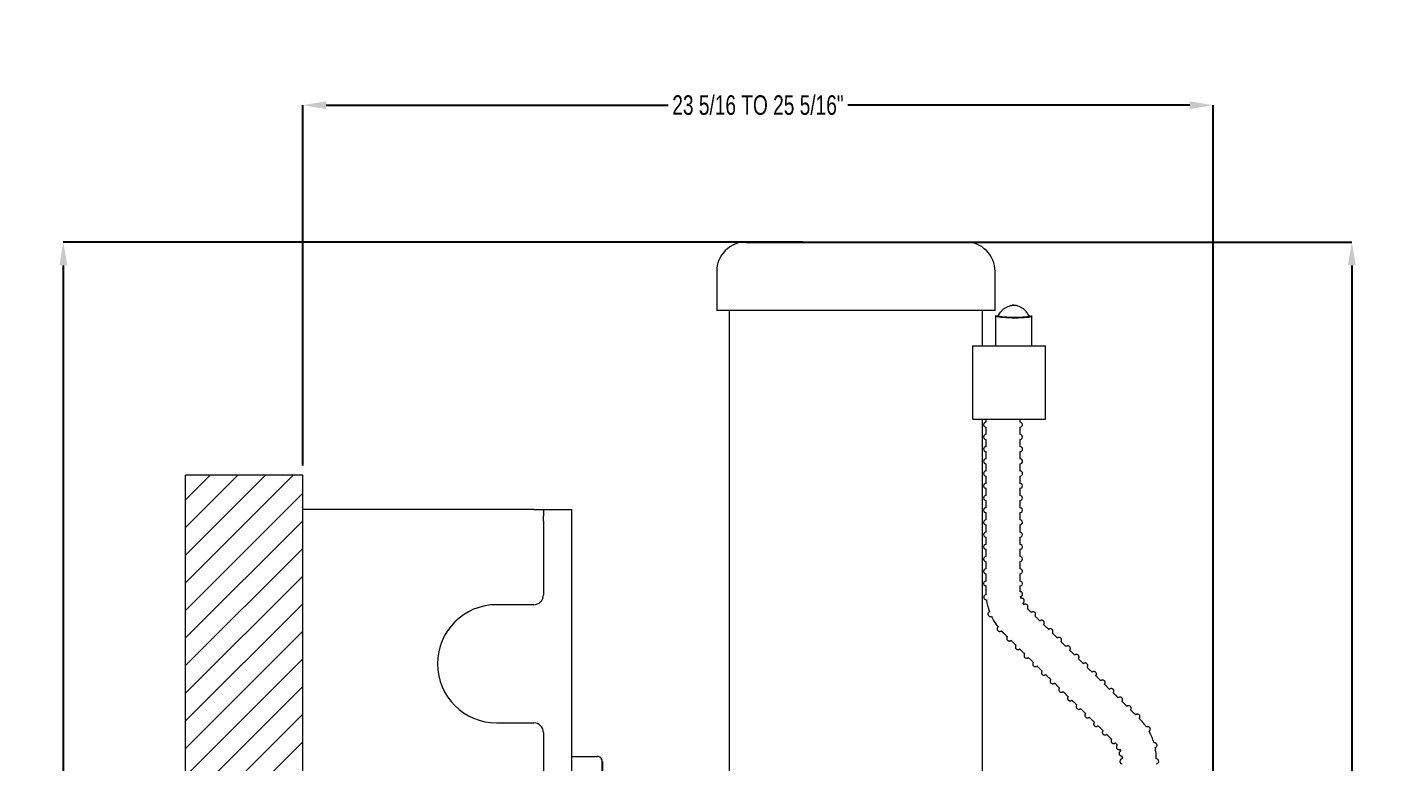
# Model space of a CAD drawing. Header units: inches. Extents: x 1.7 to 10.3, y 7.3 to 20.8.
# Drawn here: x 1.66 to 10.34, y 16.07 to 20.78 of the extents above; entities that cross this region are included whole.
import ezdxf

# ---------------------------------------------------------------- set-up
doc = ezdxf.new("R2010")
doc.units = ezdxf.units.IN
doc.header["$MEASUREMENT"] = 0
doc.header["$PDSIZE"] = -1
doc.layers.add('DIM', color=1, linetype='Continuous')
doc.styles.add('SLDTEXTSTYLE0', font='ARIAL.TTF', dxfattribs={"width": 0.7})
doc.dimstyles.new('SLDDIMSTYLE0', dxfattribs={"dimtxt": 0.125, "dimasz": 0.15, "dimexe": 0, "dimexo": 0.0625, "dimgap": 0.03125, "dimtad": 0, "dimtih": 1, "dimtoh": 1, "dimdec": 3, "dimlfac": 4, "dimrnd": 1e-09, "dimzin": 12, "dimdsep": 46, "dimtxsty": 'SLDTEXTSTYLE0', "dimsah": 1, "dimcen": 0.09, "dimadec": 0, "dimazin": 0, "dimtfac": 1, "dimtdec": 3, "dimtofl": 0, "dimtmove": 0, "dimatfit": 3, "dimfxl": 0, "dimtolj": 1, "dimtzin": 12, "dimarcsym": 0})

# ---------------------------------------------------------------- blocks, each defined once
blk = doc.blocks.new('*D9')
at = {"color": 0, "linetype": 'ByBlock', "lineweight": -2}
for p, q in [((6.6289, 19.4098), (1.8958, 19.4098)), ((1.8958, 19.2598), (1.8958, 15.9188)), ((1.8958, 12.3862), (1.8958, 15.7271)), ((4.6153, 12.2362), (1.8958, 12.2362))]:
    blk.add_line(p, q, dxfattribs=at)
at = {"color": 0, "linetype": 'ByBlock'}
for points in [[(1.8958, 19.4098), (1.9208, 19.2598), (1.8708, 19.2598)], [(1.8958, 12.2362), (1.9208, 12.3862), (1.8708, 12.3862)]]:
    blk.add_solid(points, dxfattribs=at)
at = {"layer": 'DEFPOINTS', "color": 0, "linetype": 'ByBlock'}
for p in [(6.6914, 19.4098), (4.6778, 12.2362)]:
    blk.add_point(p, dxfattribs=at)
at = {"color": 0, "linetype": 'ByBlock', "insert": (1.8958, 15.823), "char_height": 0.125, "attachment_point": 5, "style": 'SLDTEXTSTYLE0'}
blk.add_mtext('28 11/16', dxfattribs=at)
blk = doc.blocks.new('*D10')
at = {"color": 0, "linetype": 'ByBlock', "lineweight": -2}
for p, q in [((7.3289, 19.4098), (10.1426, 19.4098)), ((10.1426, 19.2598), (10.1426, 15.5882)), ((10.1426, 11.7248), (10.1426, 15.3964)), ((9.0885, 11.5748), (10.1426, 11.5748))]:
    blk.add_line(p, q, dxfattribs=at)
at = {"color": 0, "linetype": 'ByBlock'}
for points in [[(10.1426, 19.4098), (10.1676, 19.2598), (10.1176, 19.2598)], [(10.1426, 11.5748), (10.1676, 11.7248), (10.1176, 11.7248)]]:
    blk.add_solid(points, dxfattribs=at)
at = {"layer": 'DEFPOINTS', "color": 0, "linetype": 'ByBlock'}
for p in [(7.2664, 19.4098), (9.026, 11.5748)]:
    blk.add_point(p, dxfattribs=at)
at = {"color": 0, "linetype": 'ByBlock', "insert": (10.1426, 15.4923), "char_height": 0.125, "attachment_point": 5, "style": 'SLDTEXTSTYLE0'}
blk.add_mtext('31 5/16', dxfattribs=at)
blk = doc.blocks.new('*D11')
at = {"color": 0, "linetype": 'ByBlock', "lineweight": -2}
for p, q in [((3.4278, 17.9807), (3.4278, 20.2854)), ((3.5778, 20.2854), (5.7666, 20.2854)), ((9.1053, 20.2854), (6.9165, 20.2854)), ((9.2553, 15.7229), (9.2553, 20.2854))]:
    blk.add_line(p, q, dxfattribs=at)
at = {"color": 0, "linetype": 'ByBlock'}
for points in [[(3.4278, 20.2854), (3.5778, 20.2604), (3.5778, 20.3104)], [(9.2553, 20.2854), (9.1053, 20.2604), (9.1053, 20.3104)]]:
    blk.add_solid(points, dxfattribs=at)
at = {"layer": 'DEFPOINTS', "color": 0, "linetype": 'ByBlock'}
for p in [(3.4278, 17.9182), (9.2553, 15.6604)]:
    blk.add_point(p, dxfattribs=at)
at = {"color": 0, "linetype": 'ByBlock', "insert": (6.3416, 20.2854), "char_height": 0.125, "attachment_point": 5, "style": 'SLDTEXTSTYLE0'}
blk.add_mtext('23 5/16 TO 25 5/16"', dxfattribs=at)

msp = doc.modelspace()

# ---------------------------------------------------------------- linework, layer by layer
for p, q in [((6.265148, 19.409751), (7.671402, 19.409751)), ((5.344273, 16.086876), (5.344273, 15.782752))]:
    msp.add_line(p, q)
at = {"color": 7, "linetype": 'Continuous', "lineweight": 15}
for p, q in [((7.969155, 19.006002), (7.973957, 19.005903)), ((7.858898, 18.972253), (6.077648, 18.972253)), ((7.716191, 18.276), (7.716191, 18.744751)), ((7.716191, 18.744751), (8.171486, 18.744751)), ((8.171486, 18.744751), (8.181447, 18.744751)), ((8.181447, 18.276), (8.181447, 18.744751)), ((7.716191, 18.276), (8.171486, 18.276)), ((8.171486, 18.276), (8.181447, 18.276)), ((2.677773, 8.914666), (2.677773, 17.918203)), ((3.427773, 17.918203), (2.677773, 17.918203)), ((3.427773, 8.914666), (3.427773, 17.918203)), ((4.906374, 17.697412), (3.427773, 17.697412)), ((4.906374, 17.697412), (4.968873, 17.697412)), ((4.968873, 17.697412), (4.968873, 17.656313)), ((4.968873, 17.697412), (5.076423, 17.697412)), ((4.968873, 17.626314), (4.968873, 17.656313)), ((4.968873, 17.626314), (4.968873, 17.151788)), ((5.076423, 17.697412), (5.147524, 17.697412)), ((5.147524, 17.697412), (5.147524, 13.129502)), ((4.906374, 17.08929), (4.668873, 17.08929)), ((4.668873, 16.333039), (4.906374, 16.333039)), ((4.968873, 16.270538), (4.968873, 13.129502)), ((5.147524, 16.118126), (5.313023, 16.118126)), ((5.147524, 16.118126), (5.313023, 16.118126))]:
    msp.add_line(p, q, dxfattribs=at)
at = {"color": 0, "linetype": 'Continuous', "lineweight": 0}
for p, q in [((2.677773, 17.760001), (2.835978, 17.918205)), ((2.677773, 17.583224), (3.012753, 17.918205)), ((2.677773, 17.406447), (3.18953, 17.918205)), ((2.677773, 17.229671), (3.366307, 17.918205)), ((2.677773, 17.052894), (3.427773, 17.802894)), ((2.677773, 16.876117), (3.427773, 17.626117)), ((2.677773, 16.69934), (3.427773, 17.44934)), ((2.677773, 16.522564), (3.427773, 17.272564)), ((2.677773, 16.345787), (3.427773, 17.095787)), ((2.677773, 16.16901), (3.427773, 16.91901)), ((2.677773, 15.992234), (3.427773, 16.742234)), ((2.677773, 15.815457), (3.427773, 16.565457)), ((2.677773, 15.63868), (3.427773, 16.38868)), ((2.677773, 15.461904), (3.427773, 16.211904))]:
    msp.add_line(p, q, dxfattribs=at)
at = {"color": 7, "linetype": 'Continuous', "lineweight": 15, "flags": 128}
for points in [[(7.861735, 18.939071), (7.865254, 18.936635), (7.872185, 18.934279), (7.882316, 18.932064), (7.895341, 18.930065), (7.910864, 18.928333), (7.928414, 18.926934), (7.947456, 18.925902), (7.967411, 18.925268), (7.987675, 18.925057), (8.00763, 18.925268), (8.026672, 18.925902), (8.044222, 18.926934), (8.059745, 18.928333), (8.07277, 18.930065), (8.082901, 18.932064), (8.089832, 18.934279), (8.093351, 18.936635), (8.093351, 18.939071)], [(8.080898, 18.939071), (8.080898, 18.936898), (8.077757, 18.934795), (8.071573, 18.932815), (8.06253, 18.931031), (8.050906, 18.929487), (8.037051, 18.928239), (8.02139, 18.927319), (8.004396, 18.926751), (7.986586, 18.926563), (7.9685, 18.926751), (7.95069, 18.927319), (7.933696, 18.928239), (7.918035, 18.929487), (7.904181, 18.931031), (7.892556, 18.932815), (7.883513, 18.934795), (7.877329, 18.936898), (7.874188, 18.939071)]]:
    msp.add_lwpolyline(points, dxfattribs=at)
at = {"color": 7, "linetype": 'Continuous', "lineweight": 15}
for centre, radius, start, end in [((6.265148, 19.222251), 0.1875, 89.9998666, 180.000492), ((7.671402, 19.222255), 0.187496, 359.9983644, 90.001277), ((7.800535, 18.240735), 0.015624, 89.9956974, 270.0043026), ((8.019287, 18.240735), 0.015624, 269.9956974, 90.0043026), ((7.800535, 18.16261), 0.015624, 89.9956974, 270.0043026), ((8.019287, 18.16261), 0.015624, 269.9956974, 90.0043026), ((7.800537, 18.084484), 0.015626, 90.0043016, 269.9956984), ((8.019285, 18.084484), 0.015626, 270.0043016, 89.9956984), ((7.800537, 18.006359), 0.015626, 90.0043016, 269.9956984), ((8.019285, 18.006359), 0.015626, 270.0043016, 89.9956984), ((7.800537, 17.928235), 0.015626, 90.0043016, 269.9956984), ((8.019285, 17.928235), 0.015626, 270.0043016, 89.9956984), ((7.800535, 17.850108), 0.015624, 89.9956974, 270.0043026), ((8.019287, 17.850108), 0.015624, 269.9956974, 90.0043026), ((7.800535, 17.771984), 0.015624, 89.9956974, 270.0043026), ((7.800535, 17.69386), 0.015624, 89.9956974, 270.0043026), ((8.019287, 17.771984), 0.015624, 269.9956974, 90.0043026), ((8.019287, 17.69386), 0.015624, 269.9956974, 90.0043026), ((7.800535, 17.615735), 0.015624, 89.9956974, 270.0043026), ((8.019287, 17.615735), 0.015624, 269.9956974, 90.0043026), ((7.800536, 17.53761), 0.015625, 89.9999998, 270.0000002), ((8.019286, 17.53761), 0.015625, 269.9999998, 90.0000002), ((7.800536, 17.459483), 0.015625, 89.9999998, 270.0000002), ((8.019286, 17.459483), 0.015625, 269.9999998, 90.0000002), ((7.800536, 17.381359), 0.015625, 89.9999998, 270.0000002), ((8.019286, 17.381359), 0.015625, 269.9999998, 90.0000002), ((7.800536, 17.303234), 0.015625, 89.9999998, 270.0000002), ((8.019286, 17.303234), 0.015625, 269.9999998, 90.0000002), ((7.800536, 17.22511), 0.015625, 89.9999998, 270.0000002), ((8.019286, 17.22511), 0.015625, 269.9999998, 90.0000002), ((4.906376, 17.151787), 0.062497, 269.9980055, 0.0009189), ((4.668874, 16.711164), 0.378126, 90.0001889, 269.9998111), ((4.906372, 16.270537), 0.062501, 0.0006024, 89.998322), ((5.313025, 16.086878), 0.031249, 359.99693, 90.00307), ((5.313025, 16.086878), 0.031249, 359.99693, 90.00307), ((8.672207, 16.086276), 0.015625, 89.9999998, 270.0000002), ((8.890956, 16.086276), 0.015625, 269.9999998, 90.0000002)]:
    msp.add_arc(centre, radius, start, end, dxfattribs=at)
for points in [[(6.077648, 19.222249), (6.077648, 18.972253)], [(7.858898, 18.972253), (7.858898, 19.222249)], [(6.158273, 18.972253), (6.158273, 16.608501)], [(7.778273, 18.744751), (7.778273, 18.972253)], [(7.861293, 18.939008), (7.861293, 18.744751)], [(8.093793, 18.744751), (8.093793, 18.937851)], [(7.778273, 16.608501), (7.778273, 18.276)], [(7.800536, 18.276), (7.800536, 18.256359)], [(7.800536, 18.225111), (7.800536, 18.178234)], [(8.019286, 18.256359), (8.019286, 18.276)], [(8.019286, 18.178234), (8.019286, 18.225111)], [(7.800536, 18.146986), (7.800536, 18.10011)], [(8.019286, 18.10011), (8.019286, 18.146986)], [(7.800536, 18.068857), (7.800536, 18.021986)], [(8.019286, 18.021986), (8.019286, 18.068857)], [(7.800536, 17.990733), (7.800536, 17.943861)], [(8.019286, 17.943861), (8.019286, 17.990733)], [(7.800536, 17.912609), (7.800536, 17.865732)], [(8.019286, 17.865732), (8.019286, 17.912609)], [(7.800536, 17.834484), (7.800536, 17.787608)], [(8.019286, 17.787608), (8.019286, 17.834484)], [(7.800536, 17.75636), (7.800536, 17.709484)], [(8.019286, 17.709484), (8.019286, 17.75636)], [(7.800536, 17.678236), (7.800536, 17.631359)], [(8.019286, 17.631359), (8.019286, 17.678236)], [(7.800536, 17.600111), (7.800536, 17.553235)], [(8.019286, 17.553235), (8.019286, 17.600111)], [(7.800536, 17.521985), (7.800536, 17.475108)], [(7.800536, 17.443858), (7.800536, 17.396984)], [(8.019286, 17.475108), (8.019286, 17.521985)], [(8.019286, 17.396984), (8.019286, 17.443858)], [(7.800536, 17.365734), (7.800536, 17.31886)], [(8.019286, 17.31886), (8.019286, 17.365734)], [(7.800536, 17.287609), (7.800536, 17.240735)], [(8.019286, 17.240735), (8.019286, 17.287609)], [(7.800536, 17.209485), (7.800536, 17.169545)], [(8.019286, 17.172319), (8.019286, 17.209485)], [(7.800536, 17.169545), (7.800933, 17.152638)], [(8.025357, 17.128824), (8.022354, 17.141585)], [(8.044335, 17.089328), (8.037562, 17.100563)], [(8.091504, 17.039337), (8.064351, 17.066012)], [(8.14713, 16.984698), (8.113755, 17.017483)], [(7.898629, 16.922526), (7.908127, 16.912837)], [(8.202755, 16.930057), (8.16938, 16.962842)], [(7.908127, 16.912837), (7.938211, 16.883286)], [(7.960462, 16.861429), (7.993837, 16.828644)], [(8.258381, 16.875415), (8.225006, 16.9082)], [(8.314005, 16.820774), (8.28063, 16.853559)], [(8.016087, 16.806788), (8.049462, 16.774003)], [(8.071712, 16.752146), (8.105088, 16.719361)], [(8.369631, 16.766132), (8.336255, 16.798917)], [(8.127337, 16.697505), (8.160712, 16.66472)], [(8.425256, 16.711491), (8.391881, 16.744276)], [(8.480882, 16.656849), (8.447506, 16.689634)], [(6.158273, 16.608501), (6.158273, 16.011751)], [(7.778273, 16.011751), (7.778273, 16.608501)], [(8.182962, 16.642863), (8.216337, 16.610078)], [(8.238588, 16.588221), (8.271963, 16.555437)], [(8.536507, 16.602207), (8.503132, 16.634992)], [(8.592131, 16.547568), (8.558756, 16.580353)], [(8.294213, 16.53358), (8.327588, 16.500795)], [(8.647757, 16.492927), (8.614382, 16.525712)], [(8.349839, 16.478938), (8.383214, 16.446154)], [(8.405463, 16.424299), (8.438838, 16.391514)], [(8.703382, 16.438285), (8.670007, 16.47107)], [(8.759008, 16.383644), (8.725633, 16.416429)], [(8.461089, 16.369658), (8.494464, 16.336873)], [(8.516714, 16.315016), (8.550089, 16.282231)], [(8.57234, 16.260375), (8.605715, 16.22759)], [(8.658219, 16.16417), (8.663168, 16.151986)], [(8.67082, 16.122207), (8.672207, 16.103009)], [(8.672207, 16.103009), (8.672207, 16.101902)], [(8.890956, 16.101902), (8.890956, 16.103009)]]:
    msp.add_open_spline(points, degree=1, dxfattribs=at)
for points, knots in [([(7.87813, 18.934528), (7.879312, 18.937214), (7.882468, 18.944386), (7.889432, 18.955603), (7.899233, 18.968052), (7.911359, 18.979604), (7.925478, 18.989623), (7.941268, 18.997605), (7.958297, 19.003132), (7.97339, 19.005684), (7.982659, 19.005919), (7.985931, 19.006002)], [0, 0, 0, 0, 0.064259628, 0.171608169, 0.288205043, 0.410731552, 0.537251553, 0.666329022, 0.796892884, 0.928307676, 1, 1, 1, 1]), ([(8.076956, 18.934528), (8.075774, 18.937214), (8.072618, 18.944386), (8.065654, 18.955603), (8.055853, 18.968052), (8.043727, 18.979604), (8.029608, 18.989623), (8.013818, 18.997605), (7.996789, 19.003132), (7.981696, 19.005684), (7.972427, 19.005919), (7.969155, 19.006002)], [0, 0, 0, 0, 0.064259628, 0.171608169, 0.288205043, 0.410731552, 0.537251553, 0.666329022, 0.796892884, 0.928307676, 1, 1, 1, 1]), ([(7.798668, 17.152473), (7.798281, 17.152382), (7.797397, 17.152174), (7.79561, 17.151522), (7.793078, 17.1502), (7.790017, 17.147573), (7.787342, 17.143443), (7.786052, 17.138097), (7.78673, 17.132594), (7.789011, 17.128088), (7.791975, 17.124997), (7.794938, 17.123125), (7.797495, 17.12217), (7.799228, 17.121773), (7.80006, 17.121681), (7.800274, 17.121657)], [0, 0, 0, 0, 0.02716936, 0.06202632, 0.12973867, 0.22135697, 0.33464062, 0.46049205, 0.5894164, 0.70529945, 0.79956159, 0.87886178, 0.94277796, 0.9852962, 1, 1, 1, 1]), ([(7.803662, 17.122188), (7.804709, 17.115256), (7.807421, 17.097306), (7.81382, 17.070673), (7.820525, 17.051496), (7.823552, 17.042841)], [0, 0, 0, 0, 0.25657309, 0.66447085, 1, 1, 1, 1]), ([(8.024851, 17.142024), (8.024954, 17.142056), (8.025772, 17.142315), (8.027776, 17.143253), (8.030895, 17.145446), (8.033904, 17.149341), (8.035653, 17.154535), (8.035468, 17.160147), (8.033487, 17.164986), (8.030587, 17.168431), (8.027585, 17.170551), (8.024899, 17.171707), (8.022858, 17.172208), (8.021483, 17.172403), (8.020509, 17.172475), (8.019814, 17.1725), (8.019405, 17.172492), (8.019286, 17.17249)], [0, 0, 0, 0, 0.00723935, 0.05794224, 0.14864658, 0.26216315, 0.38404011, 0.5114248, 0.63276663, 0.72994614, 0.81158452, 0.87864852, 0.92613867, 0.9530682, 0.97234654, 0.99199912, 1, 1, 1, 1]), ([(8.038084, 17.100233), (8.038761, 17.100687), (8.040292, 17.101713), (8.042466, 17.103884), (8.044659, 17.107071), (8.046223, 17.111562), (8.046254, 17.1171), (8.044217, 17.122516), (8.040671, 17.12653), (8.036767, 17.128841), (8.03334, 17.12984), (8.030538, 17.130108), (8.028107, 17.129981), (8.026389, 17.129745), (8.025412, 17.129492), (8.025226, 17.129444)], [0, 0, 0, 0, 0.0522624, 0.11815274, 0.19583262, 0.29892878, 0.41854991, 0.54400127, 0.66169897, 0.75538544, 0.83153433, 0.88906909, 0.93526326, 0.98762543, 1, 1, 1, 1]), ([(7.823201, 17.043897), (7.822557, 17.043532), (7.821171, 17.042747), (7.818938, 17.040986), (7.816585, 17.038521), (7.814444, 17.034816), (7.813239, 17.029974), (7.813817, 17.024314), (7.816403, 17.019237), (7.820158, 17.01575), (7.823958, 17.013883), (7.827206, 17.013144), (7.829851, 17.013022), (7.83195, 17.013172), (7.833199, 17.013423), (7.833749, 17.013534)], [0, 0, 0, 0, 0.04627647, 0.09964345, 0.17742996, 0.25819378, 0.36488925, 0.48441435, 0.60648267, 0.71329332, 0.79958474, 0.86865469, 0.920263, 0.96491032, 1, 1, 1, 1]), ([(7.83534, 17.015064), (7.838461, 17.008787), (7.846541, 16.992538), (7.860799, 16.96915), (7.873064, 16.952955), (7.878604, 16.945641)], [0, 0, 0, 0, 0.25657774, 0.66421811, 1, 1, 1, 1]), ([(8.065177, 17.0652), (8.065243, 17.065294), (8.066182, 17.066639), (8.067837, 17.069348), (8.069334, 17.073853), (8.069538, 17.079066), (8.067831, 17.08464), (8.063981, 17.089403), (8.059069, 17.092173), (8.054436, 17.093073), (8.050631, 17.092871), (8.04738, 17.09203), (8.04513, 17.091167), (8.043943, 17.090506), (8.043705, 17.090374)], [0.491280718, 0.491280718, 0.491280718, 0.491280718, 0.494928153, 0.54368389, 0.592260882, 0.645032569, 0.707980727, 0.774338685, 0.835822876, 0.88425724, 0.923369579, 0.956586312, 0.991316905, 1, 1, 1, 1]), ([(8.114717, 17.016538), (8.114959, 17.016942), (8.115993, 17.018726), (8.117556, 17.02198), (8.118603, 17.026765), (8.118218, 17.032118), (8.115777, 17.037601), (8.111303, 17.041876), (8.1061, 17.043992), (8.10145, 17.044328), (8.097648, 17.04369), (8.094335, 17.042436), (8.092016, 17.041254), (8.0908, 17.040409), (8.090574, 17.040252)], [0.673235984, 0.673235984, 0.673235984, 0.673235984, 0.682481061, 0.713672409, 0.743725246, 0.777584327, 0.817308294, 0.858728689, 0.895861775, 0.92524815, 0.949163172, 0.970938257, 0.994601945, 1, 1, 1, 1]), ([(7.877547, 16.947081), (7.876857, 16.946151), (7.875433, 16.94423), (7.873696, 16.940899), (7.872479, 16.936778), (7.872409, 16.931681), (7.874296, 16.926112), (7.878279, 16.921489), (7.883203, 16.91889), (7.88777, 16.918101), (7.891518, 16.91837), (7.894756, 16.919228), (7.897943, 16.920572), (7.900028, 16.92179), (7.901163, 16.922453)], [0, 0, 0, 0, 0.06613161, 0.13643292, 0.21342551, 0.30958413, 0.42295866, 0.54154193, 0.64917188, 0.73432953, 0.80305474, 0.86221321, 0.92494426, 1, 1, 1, 1]), ([(8.170342, 16.961896), (8.170585, 16.9623), (8.171618, 16.964084), (8.173182, 16.967339), (8.174229, 16.972124), (8.173844, 16.977476), (8.171403, 16.982959), (8.166929, 16.987235), (8.161726, 16.989351), (8.157076, 16.989686), (8.153274, 16.989049), (8.149961, 16.987794), (8.147642, 16.986612), (8.146425, 16.985768), (8.1462, 16.985611)], [0.673230453, 0.673230453, 0.673230453, 0.673230453, 0.682481061, 0.713672409, 0.743725246, 0.777584327, 0.817308294, 0.858728689, 0.895861775, 0.92524815, 0.949163172, 0.970938257, 0.994601945, 1, 1, 1, 1]), ([(8.225967, 16.907255), (8.22621, 16.907659), (8.227243, 16.909443), (8.228809, 16.912698), (8.229855, 16.917483), (8.22947, 16.922835), (8.227029, 16.928318), (8.222554, 16.932593), (8.217351, 16.934708), (8.212702, 16.935047), (8.208899, 16.93441), (8.205589, 16.933151), (8.203265, 16.931975), (8.20205, 16.931127), (8.201824, 16.930969)], [0.673224272, 0.673224272, 0.673224272, 0.673224272, 0.682468949, 0.713663153, 0.743730691, 0.777574099, 0.817297641, 0.858723143, 0.895855832, 0.925243045, 0.949150238, 0.970930335, 0.99459334, 1, 1, 1, 1]), ([(7.937249, 16.883952), (7.93677, 16.883233), (7.93562, 16.881504), (7.934324, 16.878283), (7.933384, 16.874064), (7.933695, 16.868885), (7.936035, 16.863387), (7.940448, 16.859028), (7.945654, 16.856821), (7.950345, 16.856428), (7.954171, 16.857039), (7.957493, 16.858261), (7.960118, 16.859613), (7.961621, 16.860665), (7.962146, 16.861033)], [0, 0, 0, 0, 0.05111485, 0.12282921, 0.2042937, 0.30563268, 0.4250774, 0.5501788, 0.66350055, 0.75299742, 0.82575668, 0.89133937, 0.96204578, 1, 1, 1, 1]), ([(8.281593, 16.852613), (8.281835, 16.853017), (8.282869, 16.854802), (8.284432, 16.858058), (8.28548, 16.862842), (8.285094, 16.868194), (8.282654, 16.873676), (8.27818, 16.877952), (8.272976, 16.880067), (8.268327, 16.880406), (8.264524, 16.879769), (8.261214, 16.878509), (8.258891, 16.877333), (8.257676, 16.876486), (8.25745, 16.876328)], [0.673225575, 0.673225575, 0.673225575, 0.673225575, 0.682476497, 0.713681616, 0.743734261, 0.777577814, 0.817301528, 0.858721658, 0.895854507, 0.925249502, 0.949156798, 0.970936989, 0.994593317, 1, 1, 1, 1]), ([(7.992874, 16.829311), (7.992395, 16.828591), (7.991245, 16.826863), (7.989949, 16.823641), (7.989009, 16.819423), (7.98932, 16.814243), (7.991662, 16.808746), (7.996074, 16.804386), (8.00128, 16.80218), (8.00597, 16.801786), (8.009797, 16.802398), (8.013118, 16.80362), (8.015744, 16.804971), (8.017246, 16.806023), (8.01777, 16.806391)], [0, 0, 0, 0, 0.05111543, 0.1228306, 0.20429602, 0.30563614, 0.42509133, 0.55019415, 0.66351718, 0.75299198, 0.82575206, 0.89135733, 0.96206454, 1, 1, 1, 1]), ([(8.0485, 16.774669), (8.04802, 16.77395), (8.04687, 16.772222), (8.045575, 16.769), (8.044635, 16.764782), (8.044946, 16.759602), (8.047286, 16.754104), (8.051699, 16.749745), (8.056905, 16.747538), (8.061596, 16.747145), (8.065422, 16.747756), (8.068743, 16.748978), (8.071369, 16.75033), (8.072871, 16.751382), (8.073396, 16.75175)], [0, 0, 0, 0, 0.05112684, 0.12278906, 0.20429844, 0.30563681, 0.42508082, 0.55018148, 0.66350255, 0.75299889, 0.82575772, 0.89134001, 0.96204601, 1, 1, 1, 1]), ([(8.337217, 16.797972), (8.33746, 16.798376), (8.338494, 16.800161), (8.340059, 16.803416), (8.341104, 16.808201), (8.340721, 16.813552), (8.338279, 16.819035), (8.333805, 16.82331), (8.328601, 16.825425), (8.323952, 16.825765), (8.32015, 16.825126), (8.316838, 16.823871), (8.314516, 16.822692), (8.313301, 16.821844), (8.313075, 16.821686)], [0.673217654, 0.673217654, 0.673217654, 0.673217654, 0.682467758, 0.71367617, 0.74372733, 0.777570427, 0.817294274, 0.858720094, 0.895853069, 0.925240508, 0.949147885, 0.970922904, 0.994593299, 1, 1, 1, 1]), ([(8.392843, 16.743331), (8.393086, 16.743736), (8.394119, 16.74552), (8.395683, 16.748775), (8.39673, 16.753559), (8.396345, 16.758911), (8.393904, 16.764393), (8.38943, 16.768669), (8.384227, 16.770784), (8.379577, 16.771123), (8.375775, 16.770485), (8.372463, 16.76923), (8.370142, 16.76805), (8.368927, 16.767203), (8.368701, 16.767045)], [0.67322305, 0.67322305, 0.67322305, 0.67322305, 0.682485186, 0.713676662, 0.74372962, 0.777573528, 0.817297656, 0.858718219, 0.895851456, 0.925246758, 0.949154303, 0.970929476, 0.99459326, 1, 1, 1, 1]), ([(8.104124, 16.720028), (8.103646, 16.719308), (8.102496, 16.71758), (8.101199, 16.714359), (8.10026, 16.71014), (8.10057, 16.70496), (8.102913, 16.699464), (8.107323, 16.695101), (8.112531, 16.692901), (8.117221, 16.692502), (8.121047, 16.693115), (8.124369, 16.694337), (8.126994, 16.695688), (8.128496, 16.69674), (8.129021, 16.697108)], [0, 0, 0, 0, 0.051115771, 0.122788667, 0.204299996, 0.305640799, 0.425096782, 0.550183954, 0.663510938, 0.752990326, 0.825750894, 0.891356603, 0.962064291, 1, 1, 1, 1]), ([(8.159749, 16.665386), (8.15927, 16.664668), (8.158119, 16.66294), (8.156826, 16.659718), (8.155886, 16.655499), (8.156197, 16.650319), (8.158536, 16.644821), (8.162951, 16.640464), (8.168156, 16.638258), (8.172846, 16.637861), (8.176672, 16.638474), (8.179995, 16.639694), (8.182618, 16.64105), (8.184122, 16.6421), (8.184647, 16.642467)], [0, 0, 0, 0, 0.05107744, 0.1227855, 0.20429837, 0.30564109, 0.42509021, 0.55016366, 0.66348959, 0.75299377, 0.82573281, 0.89133976, 0.96207035, 1, 1, 1, 1]), ([(8.448467, 16.68869), (8.44871, 16.689094), (8.449744, 16.690879), (8.45131, 16.694133), (8.452354, 16.698918), (8.451971, 16.70427), (8.449531, 16.709754), (8.445054, 16.714027), (8.439852, 16.716142), (8.435203, 16.716482), (8.431401, 16.715843), (8.428088, 16.714589), (8.425768, 16.713407), (8.424552, 16.712563), (8.424326, 16.712406)], [0.673223879, 0.673223879, 0.673223879, 0.673223879, 0.682484948, 0.713679591, 0.743730944, 0.777574256, 0.817312376, 0.858727854, 0.895861066, 0.925248693, 0.949156222, 0.970931381, 0.994601927, 1, 1, 1, 1]), ([(8.504093, 16.634048), (8.504336, 16.634453), (8.50537, 16.636237), (8.506934, 16.639492), (8.507981, 16.644276), (8.507595, 16.649628), (8.505156, 16.655112), (8.500681, 16.659388), (8.495478, 16.661504), (8.490828, 16.66184), (8.487026, 16.661202), (8.483713, 16.659948), (8.481394, 16.658765), (8.480177, 16.657921), (8.479951, 16.657764)], [0.673220256, 0.673220256, 0.673220256, 0.673220256, 0.682482182, 0.71367354, 0.743726385, 0.777570164, 0.817308161, 0.858728567, 0.895861663, 0.925255703, 0.949163158, 0.970938249, 0.994601944, 1, 1, 1, 1]), ([(8.215375, 16.610745), (8.214896, 16.610026), (8.213745, 16.608299), (8.21245, 16.605077), (8.211511, 16.600857), (8.211822, 16.595677), (8.214161, 16.59018), (8.218575, 16.585822), (8.22378, 16.583617), (8.228471, 16.58322), (8.232298, 16.583831), (8.235619, 16.585056), (8.238243, 16.586408), (8.239747, 16.587458), (8.240272, 16.587825)], [0, 0, 0, 0, 0.05107716, 0.12279379, 0.20430623, 0.30564842, 0.42509691, 0.55016969, 0.66349502, 0.75299872, 0.82576028, 0.89138242, 0.96207055, 1, 1, 1, 1]), ([(8.559719, 16.579408), (8.559961, 16.579812), (8.560995, 16.581596), (8.562559, 16.584851), (8.563605, 16.589635), (8.563222, 16.594988), (8.560781, 16.600471), (8.556306, 16.604746), (8.551103, 16.606863), (8.546453, 16.607198), (8.542652, 16.60656), (8.539339, 16.605306), (8.537019, 16.604124), (8.535802, 16.603279), (8.535576, 16.603123)], [0.673227697, 0.673227697, 0.673227697, 0.673227697, 0.682478206, 0.713669425, 0.743722135, 0.777580503, 0.817304304, 0.858730075, 0.895863006, 0.925249259, 0.949156607, 0.970931601, 0.994601968, 1, 1, 1, 1]), ([(8.271, 16.556103), (8.270521, 16.555385), (8.26937, 16.553657), (8.268077, 16.550435), (8.267135, 16.546216), (8.267446, 16.541036), (8.269789, 16.53554), (8.2742, 16.531181), (8.279406, 16.528974), (8.284096, 16.528582), (8.287924, 16.529189), (8.291244, 16.530415), (8.293869, 16.531766), (8.295372, 16.532817), (8.295896, 16.533183)], [0, 0, 0, 0, 0.0510791, 0.1227895, 0.20430978, 0.3056558, 0.42507532, 0.55018542, 0.66351505, 0.75301814, 0.82575236, 0.89137699, 0.96208832, 1, 1, 1, 1]), ([(8.326626, 16.501462), (8.326147, 16.500743), (8.324996, 16.499016), (8.323701, 16.495794), (8.322761, 16.491574), (8.323072, 16.486395), (8.325413, 16.480898), (8.329825, 16.47654), (8.335031, 16.474332), (8.339722, 16.473941), (8.343549, 16.474547), (8.346869, 16.475774), (8.349494, 16.477125), (8.350997, 16.478175), (8.351522, 16.478542)], [0, 0, 0, 0, 0.05107832, 0.12279656, 0.20431084, 0.30565531, 0.42506387, 0.55017205, 0.66349994, 0.75300166, 0.82575766, 0.89135945, 0.9620697, 1, 1, 1, 1]), ([(8.615345, 16.524766), (8.615587, 16.52517), (8.616621, 16.526954), (8.618185, 16.530209), (8.619232, 16.534994), (8.618847, 16.540346), (8.616406, 16.54583), (8.611931, 16.550104), (8.606728, 16.552221), (8.602078, 16.552556), (8.598277, 16.551919), (8.594964, 16.550665), (8.592645, 16.549482), (8.591428, 16.548638), (8.591202, 16.548481)], [0.673231332, 0.673231332, 0.673231332, 0.673231332, 0.682481977, 0.713673381, 0.74372627, 0.777585411, 0.817309448, 0.858735466, 0.895861509, 0.925255592, 0.949163083, 0.970938206, 0.994601936, 1, 1, 1, 1]), ([(8.67097, 16.470125), (8.671212, 16.470529), (8.672246, 16.472313), (8.67381, 16.475568), (8.674856, 16.480352), (8.674473, 16.485705), (8.67203, 16.491188), (8.667557, 16.495464), (8.662353, 16.497579), (8.657704, 16.497917), (8.653901, 16.49728), (8.650589, 16.496022), (8.648269, 16.494841), (8.647053, 16.493996), (8.646827, 16.49384)], [0.673224472, 0.673224472, 0.673224472, 0.673224472, 0.68247492, 0.713665992, 0.743718562, 0.777576771, 0.817303518, 0.858723545, 0.895856302, 0.925243568, 0.949158378, 0.970938515, 0.994601993, 1, 1, 1, 1]), ([(8.38225, 16.446822), (8.381772, 16.446103), (8.380621, 16.444375), (8.379328, 16.441152), (8.378385, 16.436934), (8.378696, 16.431754), (8.381039, 16.426257), (8.385451, 16.421898), (8.390657, 16.419691), (8.395347, 16.419298), (8.399174, 16.41991), (8.402495, 16.421131), (8.405121, 16.422482), (8.406623, 16.423535), (8.407147, 16.423903)], [0, 0, 0, 0, 0.05111545, 0.1228217, 0.2042919, 0.30567833, 0.42509094, 0.5501938, 0.66351687, 0.75301479, 0.825752, 0.89135729, 0.96206453, 1, 1, 1, 1]), ([(8.726595, 16.415484), (8.726837, 16.415888), (8.727871, 16.417673), (8.729435, 16.420928), (8.730482, 16.425713), (8.730097, 16.431064), (8.727656, 16.436547), (8.723181, 16.440822), (8.717978, 16.442937), (8.713329, 16.443276), (8.709526, 16.442639), (8.706216, 16.441379), (8.703892, 16.440204), (8.702678, 16.439356), (8.702452, 16.439198)], [0.673224602, 0.673224602, 0.673224602, 0.673224602, 0.6824697, 0.713677901, 0.743730445, 0.777573886, 0.817297466, 0.858723007, 0.895855732, 0.925242973, 0.949150189, 0.970930307, 0.994593335, 1, 1, 1, 1]), ([(8.437876, 16.392181), (8.437398, 16.391462), (8.436247, 16.389733), (8.434952, 16.386511), (8.434012, 16.382293), (8.434323, 16.377114), (8.436663, 16.371616), (8.441076, 16.367256), (8.446282, 16.36505), (8.450973, 16.364657), (8.454799, 16.365268), (8.45812, 16.36649), (8.460745, 16.367841), (8.462248, 16.368894), (8.462773, 16.369261)], [0, 0, 0, 0, 0.05111485, 0.12282921, 0.2042937, 0.30563268, 0.4250774, 0.5501788, 0.66350055, 0.75299742, 0.82575668, 0.89133937, 0.96204578, 1, 1, 1, 1]), ([(8.493501, 16.337539), (8.493022, 16.33682), (8.491872, 16.335091), (8.490576, 16.33187), (8.489636, 16.327651), (8.489947, 16.322472), (8.492289, 16.316975), (8.496702, 16.312615), (8.501908, 16.310408), (8.506598, 16.310015), (8.510424, 16.310627), (8.513746, 16.311848), (8.516371, 16.313199), (8.517873, 16.314252), (8.518398, 16.31462)], [0, 0, 0, 0, 0.05111542, 0.12283058, 0.20429598, 0.30563608, 0.42509125, 0.55019404, 0.66351705, 0.75301492, 0.82575209, 0.89135735, 0.96206455, 1, 1, 1, 1]), ([(8.78216, 16.360741), (8.782424, 16.361178), (8.78348, 16.362995), (8.78506, 16.366286), (8.786107, 16.371071), (8.785722, 16.376423), (8.783281, 16.381905), (8.778807, 16.386181), (8.773604, 16.388295), (8.768954, 16.388635), (8.765152, 16.387997), (8.76184, 16.386742), (8.759518, 16.385562), (8.758303, 16.384714), (8.758078, 16.384557)], [0.672453921, 0.672453921, 0.672453921, 0.672453921, 0.682471638, 0.713677049, 0.743729976, 0.777573847, 0.817297933, 0.858718451, 0.895851649, 0.925239264, 0.949154357, 0.970929507, 0.994593266, 1, 1, 1, 1]), ([(8.828398, 16.30586), (8.824345, 16.311579), (8.813856, 16.326383), (8.798644, 16.344284), (8.787089, 16.355955), (8.779792, 16.363049)], [0, 0, 0, 0, 0.299114797, 0.774182083, 1, 1, 1, 1]), ([(8.549127, 16.282898), (8.548648, 16.282178), (8.547499, 16.28045), (8.546201, 16.277229), (8.545263, 16.273011), (8.545573, 16.267831), (8.547914, 16.262333), (8.552326, 16.257973), (8.557532, 16.255767), (8.562223, 16.255374), (8.56605, 16.255985), (8.569371, 16.257207), (8.571996, 16.258558), (8.573499, 16.259611), (8.574024, 16.259978)], [0, 0, 0, 0, 0.05111472, 0.12278614, 0.20429578, 0.3056345, 0.4250789, 0.55017998, 0.66350143, 0.75299807, 0.82575713, 0.89133965, 0.96204588, 1, 1, 1, 1]), ([(8.604752, 16.228256), (8.604273, 16.227538), (8.603122, 16.22581), (8.601827, 16.222588), (8.600887, 16.218369), (8.601198, 16.213189), (8.60354, 16.207692), (8.607951, 16.20333), (8.613158, 16.201129), (8.617848, 16.200731), (8.621674, 16.201344), (8.624997, 16.202565), (8.62762, 16.20392), (8.629124, 16.20497), (8.629648, 16.205337)], [0, 0, 0, 0, 0.05107652, 0.12279224, 0.20430365, 0.30564455, 0.42510065, 0.55018794, 0.66351503, 0.75299451, 0.82575515, 0.89136092, 0.96209024, 1, 1, 1, 1]), ([(8.845085, 16.27885), (8.845373, 16.279115), (8.846822, 16.280478), (8.849092, 16.282925), (8.851298, 16.286813), (8.852526, 16.291397), (8.852237, 16.296861), (8.849792, 16.302343), (8.845695, 16.306313), (8.841252, 16.308362), (8.83746, 16.309014), (8.834309, 16.308906), (8.831519, 16.308395), (8.829777, 16.307808), (8.828877, 16.307505)], [0.673314018, 0.673314018, 0.673314018, 0.673314018, 0.681132803, 0.713076038, 0.739706596, 0.769759493, 0.806858722, 0.846929099, 0.886978441, 0.918202008, 0.943456004, 0.963263015, 0.981003164, 1, 1, 1, 1]), ([(8.876265, 16.204844), (8.874162, 16.211531), (8.868716, 16.228846), (8.85829, 16.254168), (8.848709, 16.272076), (8.844386, 16.280157)], [0, 0, 0, 0, 0.25664051, 0.66452818, 1, 1, 1, 1]), ([(8.630073, 16.203664), (8.632015, 16.201729), (8.636233, 16.197527), (8.639794, 16.192753), (8.641716, 16.190177)], [0, 0, 0, 0, 0.46042193, 1, 1, 1, 1]), ([(8.641296, 16.19071), (8.640602, 16.190026), (8.639008, 16.188452), (8.637016, 16.18544), (8.635425, 16.18136), (8.634996, 16.176238), (8.636535, 16.170604), (8.640047, 16.165937), (8.644431, 16.163118), (8.648537, 16.16194), (8.651941, 16.161786), (8.654553, 16.162069), (8.656008, 16.162478), (8.656598, 16.162644)], [0, 0, 0, 0, 0.06479029, 0.14891758, 0.23829578, 0.35401827, 0.48488109, 0.61834319, 0.73345242, 0.82596248, 0.89943095, 0.95922948, 1, 1, 1, 1]), ([(8.663037, 16.152305), (8.662844, 16.152231), (8.661961, 16.151896), (8.660435, 16.151112), (8.658284, 16.149702), (8.655821, 16.147383), (8.653418, 16.143658), (8.652082, 16.138516), (8.652648, 16.132813), (8.655118, 16.12793), (8.658529, 16.124611), (8.661842, 16.122769), (8.664659, 16.121911), (8.66684, 16.121612), (8.668269, 16.121545), (8.669009, 16.121591), (8.669226, 16.121604)], [0, 0, 0, 0, 0.01371127, 0.06257447, 0.11330582, 0.18374484, 0.28522178, 0.40282268, 0.52892763, 0.6566267, 0.75696618, 0.83998512, 0.90548838, 0.95087652, 0.98562427, 1, 1, 1, 1]), ([(8.884326, 16.174934), (8.884881, 16.175142), (8.886061, 16.175585), (8.887877, 16.176513), (8.889977, 16.177906), (8.892453, 16.180247), (8.894841, 16.184007), (8.896147, 16.18917), (8.89554, 16.194865), (8.893044, 16.199717), (8.889631, 16.203004), (8.886323, 16.204825), (8.883518, 16.205668), (8.881346, 16.205969), (8.879568, 16.206022), (8.877889, 16.205941), (8.876745, 16.205783), (8.876169, 16.205703)], [0, 0, 0, 0, 0.03628595, 0.077080456, 0.124433502, 0.19005788, 0.284178171, 0.393020028, 0.509545555, 0.626839817, 0.719155706, 0.795517546, 0.855700568, 0.897328348, 0.929362705, 0.964413253, 1, 1, 1, 1]), ([(8.890956, 16.103009), (8.89083, 16.110018), (8.890504, 16.128171), (8.887945, 16.152418), (8.884735, 16.169431), (8.883591, 16.175492)], [0, 0, 0, 0, 0.288195, 0.74640673, 1, 1, 1, 1])]:
    msp.add_open_spline(points, degree=3, knots=knots, dxfattribs=at)

# ---------------------------------------------------------------- dimensions: what is measured, and where the dimension line sits
at = {"layer": 'DIM'}
dim = msp.add_linear_dim(base=(9.25533, 20.285408), p1=(3.427773, 17.918205), p2=(9.25533, 15.66037), text='<> TO 25 5/16"', dimstyle='SLDDIMSTYLE0', override={"dimdec": 4, "dimlunit": 5, "dimfrac": 2}, dxfattribs=at)
dim.commit()
dim.dimension.update_dxf_attribs({"geometry": '*D11', "text_midpoint": (6.341552, 20.285408)})
for base, p1, p2, picture, middle in [((1.8958244854, 19.4097515621), (4.677773244, 12.2361640621), (6.6914464798, 19.4097515621), '*D9', (1.8958244854, 15.8229578121)), ((10.142575, 19.409752), (9.025977, 11.574849), (7.266419, 19.409752), '*D10', (10.142575, 15.4923))]:
    dim = msp.add_linear_dim(base=base, p1=p1, p2=p2, angle=90, dimstyle='SLDDIMSTYLE0', override={"dimdec": 4, "dimlunit": 5, "dimfrac": 2}, dxfattribs=at)
    dim.commit()
    dim.dimension.update_dxf_attribs({"geometry": picture, "text_midpoint": middle})

doc.saveas('drawing.dxf')
